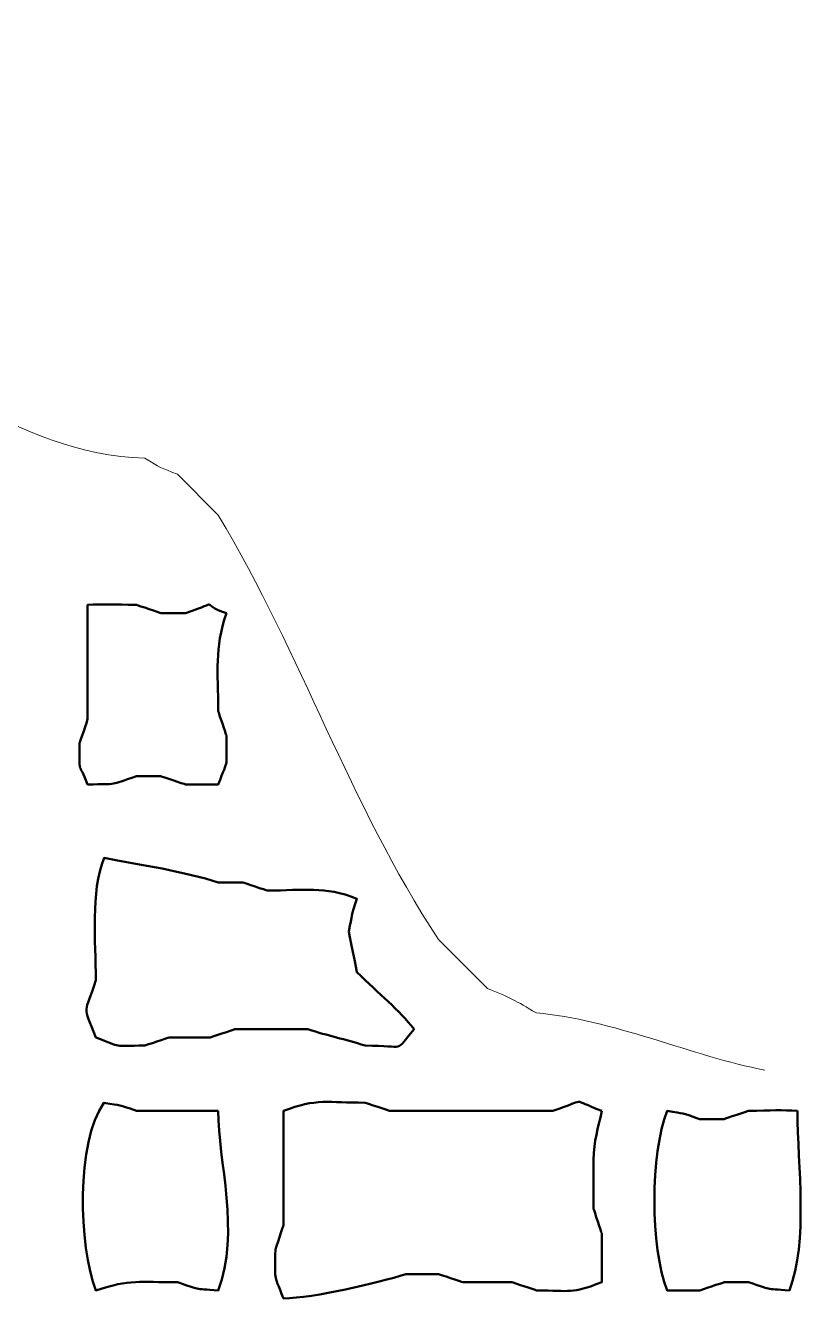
# Model space of a CAD drawing. Header units: centimetres. Extents: x -40.3 to 39, y -29.8 to 28.8.
# Drawn here: x 0.026 to 1.652, y -22.156 to -19.514 of the extents above; entities that cross this region are included whole.
import ezdxf

# ---------------------------------------------------------------- set-up
doc = ezdxf.new("R2010")
doc.units = ezdxf.units.CM
doc.header["$MEASUREMENT"] = 0
doc.layers.add('layer 1', color=7, linetype='Continuous')

msp = doc.modelspace()

# ---------------------------------------------------------------- linework, layer by layer
at = {"layer": 'layer 1', "color": 225, "lineweight": 0}
msp.add_open_spline([(-0.99704, -19.51363), (-0.97901, -19.58005), (-1.0027, -19.53704), (-0.94623, -19.59832), (-0.94623, -19.59832), (-0.92798, -19.64382), (-0.92085, -19.65748), (-0.89541, -19.69997), (-0.89541, -19.69997), (-0.88978, -19.77375), (-0.86719, -19.81251), (-0.86154, -19.88632), (-0.86154, -19.88632), (-0.83608, -19.92881), (-0.82897, -19.94249), (-0.81074, -19.98795), (-0.81074, -19.98795), (-0.81074, -19.98795), (-0.70909, -20.08961), (-0.70909, -20.08961), (-0.70909, -20.08961), (-0.64826, -20.10107), (-0.61733, -20.12348), (-0.55663, -20.12348), (-0.55663, -20.12348), (-0.55663, -20.12348), (-0.52274, -20.12348), (-0.52274, -20.12348), (-0.52274, -20.12348), (-0.47946, -20.12346), (-0.47519, -20.11857), (-0.43805, -20.10653), (-0.43805, -20.10653), (-0.2036, -20.20055), (0.00379, -20.40559), (0.2735, -20.41148), (0.2735, -20.41148), (0.30628, -20.43244), (0.30624, -20.43101), (0.34126, -20.44533), (0.34126, -20.44533), (0.34126, -20.44533), (0.42595, -20.53004), (0.42595, -20.53004), (0.42595, -20.53004), (0.60318, -20.826), (0.695, -21.12293), (0.88335, -21.41097), (0.88335, -21.41097), (0.88335, -21.41097), (0.98499, -21.5126), (0.98499, -21.5126), (0.98499, -21.5126), (1.03047, -21.53085), (1.04413, -21.53798), (1.08662, -21.5634), (1.08662, -21.5634), (1.23914, -21.57512), (1.41485, -21.65441), (1.56097, -21.682)], degree=3, knots=[0, 0, 0, 0, 0.0625, 0.0625, 0.0625, 0.0625, 0.125, 0.125, 0.125, 0.125, 0.1875, 0.1875, 0.1875, 0.1875, 0.25, 0.25, 0.25, 0.25, 0.3125, 0.3125, 0.3125, 0.3125, 0.375, 0.375, 0.375, 0.375, 0.4375, 0.4375, 0.4375, 0.4375, 0.5, 0.5, 0.5, 0.5, 0.5625, 0.5625, 0.5625, 0.5625, 0.625, 0.625, 0.625, 0.625, 0.6875, 0.6875, 0.6875, 0.6875, 0.75, 0.75, 0.75, 0.75, 0.8125, 0.8125, 0.8125, 0.8125, 0.875, 0.875, 0.875, 0.875, 1, 1, 1, 1], dxfattribs=at)
at = {"layer": 'layer 1', "color": 225, "lineweight": 50}
for points, knots in [([(0.443, -20.73337), (0.38017, -20.71338), (0.44, -20.70631), (0.35829, -20.73335), (0.35829, -20.73335), (0.35829, -20.73335), (0.30748, -20.73337), (0.30748, -20.73337), (0.30748, -20.73337), (0.30647, -20.73297), (0.2595, -20.71745), (0.25666, -20.71643), (0.25666, -20.71643), (0.20872, -20.71542), (0.18742, -20.71436), (0.15502, -20.71645), (0.15502, -20.71645), (0.15502, -20.71645), (0.15502, -20.95361), (0.15502, -20.95361), (0.15502, -20.95361), (0.15462, -20.95461), (0.13912, -21.00159), (0.1381, -21.00441), (0.1381, -21.00441), (0.1381, -21.07249), (0.13513, -21.03794), (0.15502, -21.08912), (0.15502, -21.08912), (0.22166, -21.08771), (0.19686, -21.09157), (0.25666, -21.07217), (0.25666, -21.07217), (0.25666, -21.07217), (0.30748, -21.07217), (0.30748, -21.07217), (0.30748, -21.07217), (0.30848, -21.07258), (0.35548, -21.08809), (0.35829, -21.08912), (0.35829, -21.08912), (0.35829, -21.08912), (0.42606, -21.0891), (0.42606, -21.0891), (0.42606, -21.0891), (0.44858, -21.03117), (0.443, -21.0571), (0.44298, -20.98746), (0.44298, -20.98746), (0.44258, -20.98646), (0.42708, -20.9395), (0.42606, -20.93664), (0.42606, -20.93664), (0.42604, -20.85157), (0.41795, -20.81059), (0.443, -20.73337)], [0, 0, 0, 0, 0.0666667, 0.0666667, 0.0666667, 0.0666667, 0.1333333, 0.1333333, 0.1333333, 0.1333333, 0.2, 0.2, 0.2, 0.2, 0.2666667, 0.2666667, 0.2666667, 0.2666667, 0.3333333, 0.3333333, 0.3333333, 0.3333333, 0.4, 0.4, 0.4, 0.4, 0.4666667, 0.4666667, 0.4666667, 0.4666667, 0.5333333, 0.5333333, 0.5333333, 0.5333333, 0.6, 0.6, 0.6, 0.6, 0.6666667, 0.6666667, 0.6666667, 0.6666667, 0.7333333, 0.7333333, 0.7333333, 0.7333333, 0.8, 0.8, 0.8, 0.8, 0.8666667, 0.8666667, 0.8666667, 0.8666667, 1, 1, 1, 1]), ([(0.71412, -21.47871), (0.70757, -21.44486), (0.70358, -21.42783), (0.6972, -21.394), (0.6972, -21.394), (0.70482, -21.35763), (0.70134, -21.36487), (0.71412, -21.32626), (0.71412, -21.32626), (0.64493, -21.29937), (0.60626, -21.30931), (0.52778, -21.30931), (0.52778, -21.30931), (0.52678, -21.30891), (0.4798, -21.29337), (0.47694, -21.29235), (0.47694, -21.29235), (0.47694, -21.29235), (0.42614, -21.29235), (0.42614, -21.29235), (0.42614, -21.29235), (0.35842, -21.27043), (0.26165, -21.25527), (0.18898, -21.24155), (0.18898, -21.24155), (0.16062, -21.31463), (0.17203, -21.4115), (0.17201, -21.49564), (0.17201, -21.49564), (0.14822, -21.5691), (0.14442, -21.5431), (0.17203, -21.61424), (0.17203, -21.61424), (0.23, -21.63676), (0.20405, -21.63119), (0.27367, -21.63121), (0.27367, -21.63121), (0.27467, -21.6308), (0.32167, -21.61528), (0.32451, -21.61424), (0.32451, -21.61424), (0.32451, -21.61424), (0.4092, -21.61426), (0.4092, -21.61426), (0.4092, -21.61426), (0.4102, -21.61385), (0.4572, -21.59832), (0.46001, -21.59729), (0.46001, -21.59729), (0.46001, -21.59729), (0.56165, -21.59731), (0.56165, -21.59731), (0.56165, -21.59731), (0.56165, -21.59731), (0.61245, -21.59729), (0.61245, -21.59729), (0.61245, -21.59729), (0.65462, -21.61097), (0.6889, -21.61755), (0.73105, -21.63121), (0.73105, -21.63121), (0.81988, -21.63119), (0.78989, -21.64713), (0.83268, -21.59729), (0.83268, -21.59729), (0.80206, -21.5567), (0.75952, -21.52415), (0.71412, -21.47871)], [0, 0, 0, 0, 0.0555556, 0.0555556, 0.0555556, 0.0555556, 0.1111111, 0.1111111, 0.1111111, 0.1111111, 0.1666667, 0.1666667, 0.1666667, 0.1666667, 0.2222222, 0.2222222, 0.2222222, 0.2222222, 0.2777778, 0.2777778, 0.2777778, 0.2777778, 0.3333333, 0.3333333, 0.3333333, 0.3333333, 0.3888889, 0.3888889, 0.3888889, 0.3888889, 0.4444444, 0.4444444, 0.4444444, 0.4444444, 0.5, 0.5, 0.5, 0.5, 0.5555556, 0.5555556, 0.5555556, 0.5555556, 0.6111111, 0.6111111, 0.6111111, 0.6111111, 0.6666667, 0.6666667, 0.6666667, 0.6666667, 0.7222222, 0.7222222, 0.7222222, 0.7222222, 0.7777778, 0.7777778, 0.7777778, 0.7777778, 0.8333333, 0.8333333, 0.8333333, 0.8333333, 0.8888889, 0.8888889, 0.8888889, 0.8888889, 1, 1, 1, 1]), ([(1.22234, -21.76663), (1.15351, -21.74138), (1.19667, -21.742), (1.12071, -21.76661), (1.12071, -21.76661), (1.12071, -21.76661), (1.06989, -21.76663), (1.06989, -21.76663), (1.06989, -21.76663), (1.06989, -21.76663), (0.95131, -21.76661), (0.95131, -21.76661), (0.95131, -21.76661), (0.95131, -21.76661), (0.78189, -21.76661), (0.78189, -21.76661), (0.78189, -21.76661), (0.78088, -21.7662), (0.73391, -21.75068), (0.73105, -21.74968), (0.73105, -21.74968), (0.65428, -21.74966), (0.62978, -21.74018), (0.56163, -21.76663), (0.56163, -21.76663), (0.56163, -21.76663), (0.56165, -22.00377), (0.56165, -22.00377), (0.56165, -22.00377), (0.56124, -22.00477), (0.54575, -22.05177), (0.54472, -22.05456), (0.54472, -22.05456), (0.54472, -22.12421), (0.53915, -22.09825), (0.56165, -22.1562), (0.56165, -22.1562), (0.62459, -22.15479), (0.75779, -22.12419), (0.81576, -22.10538), (0.81576, -22.10538), (0.81576, -22.10538), (0.88352, -22.1054), (0.88352, -22.1054), (0.88352, -22.1054), (0.88453, -22.10581), (0.9315, -22.1213), (0.93434, -22.12235), (0.93434, -22.12235), (0.93434, -22.12235), (1.03597, -22.12233), (1.03597, -22.12233), (1.03597, -22.12233), (1.03698, -22.12273), (1.08395, -22.13825), (1.08679, -22.1393), (1.08679, -22.1393), (1.16015, -22.1393), (1.15746, -22.14751), (1.22232, -22.12235), (1.22232, -22.12235), (1.22232, -22.12235), (1.2223, -22.02071), (1.2223, -22.02071), (1.2223, -22.02071), (1.22189, -22.01971), (1.20642, -21.97274), (1.20539, -21.9699), (1.20539, -21.9699), (1.20539, -21.9699), (1.20537, -21.86826), (1.20537, -21.86826), (1.20537, -21.86826), (1.20539, -21.82763), (1.21523, -21.80415), (1.22234, -21.76663)], [0, 0, 0, 0, 0.05, 0.05, 0.05, 0.05, 0.1, 0.1, 0.1, 0.1, 0.15, 0.15, 0.15, 0.15, 0.2, 0.2, 0.2, 0.2, 0.25, 0.25, 0.25, 0.25, 0.3, 0.3, 0.3, 0.3, 0.35, 0.35, 0.35, 0.35, 0.4, 0.4, 0.4, 0.4, 0.45, 0.45, 0.45, 0.45, 0.5, 0.5, 0.5, 0.5, 0.55, 0.55, 0.55, 0.55, 0.6, 0.6, 0.6, 0.6, 0.65, 0.65, 0.65, 0.65, 0.7, 0.7, 0.7, 0.7, 0.75, 0.75, 0.75, 0.75, 0.8, 0.8, 0.8, 0.8, 0.85, 0.85, 0.85, 0.85, 0.9, 0.9, 0.9, 0.9, 1, 1, 1, 1]), ([(0.42599, -21.76663), (0.42599, -21.76663), (0.25657, -21.76663), (0.25657, -21.76663), (0.25657, -21.76663), (0.21496, -21.75167), (0.22755, -21.75717), (0.18883, -21.74966), (0.18883, -21.74966), (0.13084, -21.83104), (0.13584, -22.04641), (0.17189, -22.1393), (0.17189, -22.1393), (0.24492, -22.11563), (0.2614, -22.12237), (0.34131, -22.12235), (0.34131, -22.12235), (0.39103, -22.13883), (0.37247, -22.1352), (0.42599, -22.13932), (0.42599, -22.13932), (0.47207, -22.02061), (0.42599, -21.86922), (0.42599, -21.76663)], [0, 0, 0, 0, 0.1428571, 0.1428571, 0.1428571, 0.1428571, 0.2857143, 0.2857143, 0.2857143, 0.2857143, 0.4285714, 0.4285714, 0.4285714, 0.4285714, 0.5714286, 0.5714286, 0.5714286, 0.5714286, 0.7142857, 0.7142857, 0.7142857, 0.7142857, 1, 1, 1, 1]), ([(1.62892, -21.76663), (1.59653, -21.76458), (1.57525, -21.76562), (1.52729, -21.76665), (1.52729, -21.76665), (1.52629, -21.76705), (1.47931, -21.78255), (1.47647, -21.78357), (1.47647, -21.78357), (1.47647, -21.78357), (1.42565, -21.78357), (1.42565, -21.78357), (1.42565, -21.78357), (1.38401, -21.76859), (1.39663, -21.77412), (1.35791, -21.76665), (1.35791, -21.76665), (1.32306, -21.8564), (1.32304, -22.04953), (1.35791, -22.13932), (1.35791, -22.13932), (1.35791, -22.13932), (1.42565, -22.13934), (1.42565, -22.13934), (1.42565, -22.13934), (1.42666, -22.13893), (1.47363, -22.12342), (1.47647, -22.12237), (1.47647, -22.12237), (1.47647, -22.12237), (1.52729, -22.12239), (1.52729, -22.12239), (1.52729, -22.12239), (1.57704, -22.13887), (1.55847, -22.1352), (1.61198, -22.13932), (1.61198, -22.13932), (1.65178, -22.03687), (1.62892, -21.88271), (1.62892, -21.76663)], [0, 0, 0, 0, 0.0909091, 0.0909091, 0.0909091, 0.0909091, 0.1818182, 0.1818182, 0.1818182, 0.1818182, 0.2727273, 0.2727273, 0.2727273, 0.2727273, 0.3636364, 0.3636364, 0.3636364, 0.3636364, 0.4545455, 0.4545455, 0.4545455, 0.4545455, 0.5454545, 0.5454545, 0.5454545, 0.5454545, 0.6363636, 0.6363636, 0.6363636, 0.6363636, 0.7272727, 0.7272727, 0.7272727, 0.7272727, 0.8181818, 0.8181818, 0.8181818, 0.8181818, 1, 1, 1, 1])]:
    msp.add_open_spline(points, degree=3, knots=knots, dxfattribs=at)

doc.saveas('drawing.dxf')
